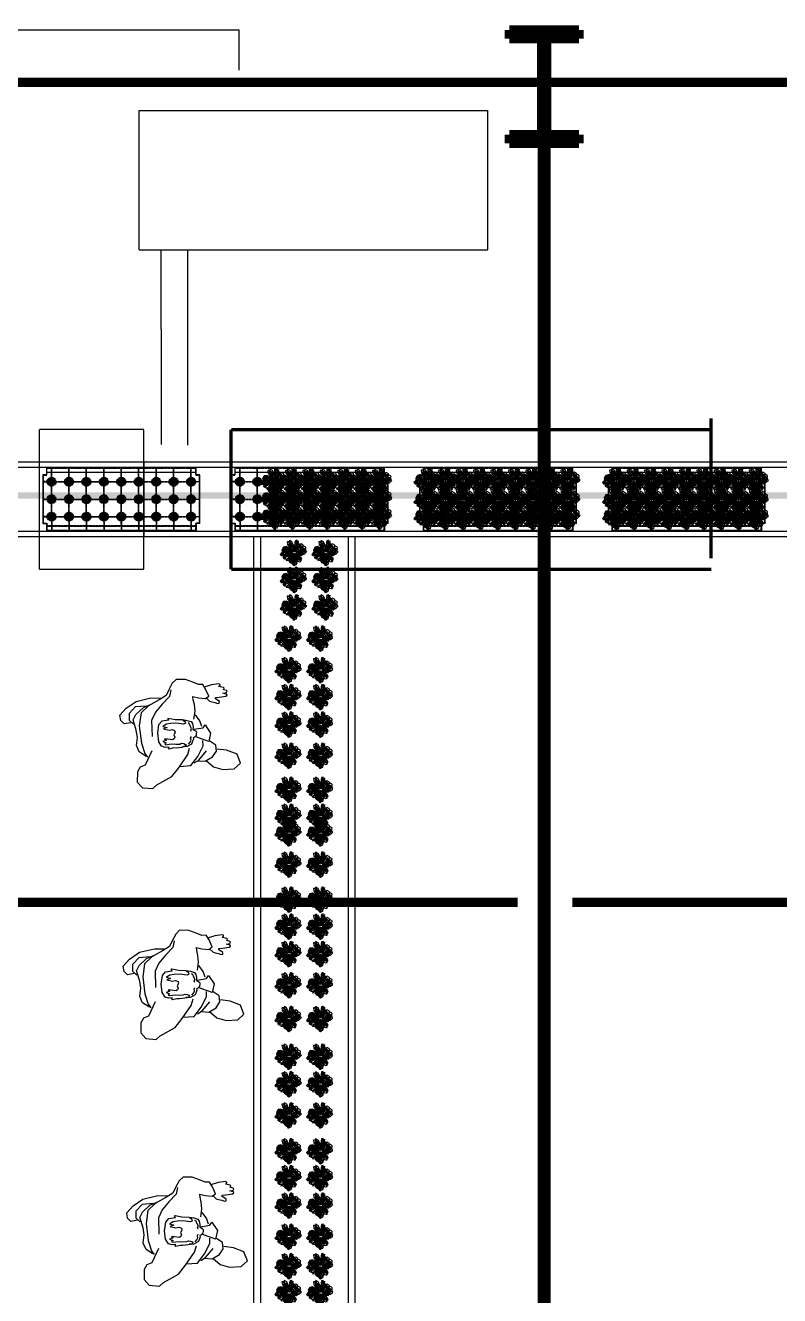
# Model space of a CAD drawing. Header units: inches. Extents: x 185496 to 352137, y 107182 to 179410.
# Drawn here: x 228380 to 232703, y 163168 to 170447 of the extents above; entities that cross this region are included whole.
import ezdxf

# ---------------------------------------------------------------- set-up
doc = ezdxf.new("R2010")
doc.units = ezdxf.units.IN
doc.header["$MEASUREMENT"] = 0
for name, pattern in [('CENTER', [2, 1.25, -0.25, 0.25, -0.25]), ('DASH', [0.35, 0.25, -0.1]), ('DASHED', [0.75, 0.5, -0.25])]:
    doc.linetypes.add(name, pattern=pattern)
for name, color, linetype in [('4虚线层', 6, 'DASHED'), ('5剖面线层', 2, 'Continuous'), ('A绿-1', 94, 'Continuous'), ('CSX', 3, 'Continuous'), ('DIM', 2, 'Continuous'), ('JIA', 40, 'Continuous'), ('PIPE-水景', 171, 'Continuous'), ('ZSX', 4, 'Continuous')]:
    doc.layers.add(name, color=color, linetype=linetype)

# ---------------------------------------------------------------- blocks, each defined once
blk = doc.blocks.new('生产区')
at = {"layer": 'CSX', "ltscale": 100, "const_width": 0.5, "elevation": 0}
blk.add_lwpolyline([(120629.381, 1573.426), (120629.381, 1448.76)], dxfattribs=at)
at = {"layer": 'DIM', "elevation": 0}
for points in [[(120591.048, 1577.76), (120617.714, 1577.76)], [(120617.714, 1577.76), (120617.714, 1576.224)]]:
    blk.add_lwpolyline(points, dxfattribs=at)
at = {"layer": 'ZSX', "const_width": 0.35, "elevation": 0}
for points in [[(120628.048, 1577.76), (120628.048, 1577.426)], [(120628.048, 1577.76), (120630.714, 1577.76)], [(120630.714, 1577.76), (120630.714, 1577.426)], [(120628.048, 1577.426), (120630.714, 1577.426)], [(120629.281, 1577.426), (120629.281, 1573.76)], [(120629.481, 1577.426), (120629.481, 1573.76)], [(120628.048, 1573.76), (120628.048, 1573.426)], [(120628.048, 1573.76), (120630.714, 1573.76)], [(120630.714, 1573.76), (120630.714, 1573.426)], [(120628.048, 1573.426), (120630.714, 1573.426)]]:
    blk.add_lwpolyline(points, dxfattribs=at)
at = {"layer": 'ZSX', "color": 0, "const_width": 0.35}
for points, elevation in [([(120331.564, 1575.76), (120727.041, 1575.76)], 0), ([(120580.659, 1544.43), (120628.361, 1544.43)], -1257.599), ([(120630.453, 1544.43), (120678.172, 1544.43)], -1257.599)]:
    blk.add_lwpolyline(points, dxfattribs=dict(at, elevation=elevation))
blk = doc.blocks.new('*U79')
at = {"color": 3, "linetype": 'DASH', "ltscale": 0.1}
blk.add_circle((0, 0), 25.5, dxfattribs=at)
blk = doc.blocks.new('*U80')
at = {"color": 0, "linetype": 'ByBlock', "lineweight": -2, "transparency": 16777216}
for p in [(0, 0), (100, 0), (200, 0), (0, -100), (100, -100), (200, -100), (0, -200), (100, -200), (200, -200), (0, -300), (100, -300), (200, -300), (0, -400), (100, -400), (200, -400), (0, -500), (100, -500), (200, -500), (0, -600), (100, -600), (200, -600), (0, -700), (100, -700), (200, -700), (0, -800), (100, -800), (200, -800)]:
    blk.add_blockref('*U79', p, dxfattribs=at)
blk = doc.blocks.new('*U81')
at = {"color": 3, "linetype": 'DASH', "ltscale": 0.05}
for p, q in [((-125.4, 1), (-177, 1)), ((-74.6, 1), (-25.4, 1)), ((25.4, 1), (74.6, 1)), ((125.4, 1), (177, 1)), ((-125.4, -1), (-177, -1)), ((-74.6, -1), (-25.4, -1)), ((25.4, -1), (74.6, -1)), ((125.4, -1), (177, -1))]:
    blk.add_line(p, q, dxfattribs=at)
blk = doc.blocks.new('*U82')
at = {"color": 0, "linetype": 'ByBlock', "lineweight": -2, "transparency": 16777216}
for p in [(0, 0), (0, -100), (0, -200), (0, -300), (0, -400), (0, -500), (0, -600), (0, -700), (0, -800)]:
    blk.add_blockref('*U81', p, dxfattribs=at)
blk = doc.blocks.new('*U83')
at = {"color": 3, "linetype": 'DASH', "ltscale": 0.1}
for p, q in [((-1, 24.6), (-1, -24.6)), ((1, 24.6), (1, -24.6))]:
    blk.add_line(p, q, dxfattribs=at)
blk = doc.blocks.new('*U84')
at = {"color": 0, "linetype": 'ByBlock', "lineweight": -2, "transparency": 16777216}
for p in [(0, 0), (100, 0), (200, 0), (0, -100), (100, -100), (200, -100), (0, -200), (100, -200), (200, -200), (0, -300), (100, -300), (200, -300), (0, -400), (100, -400), (200, -400), (0, -500), (100, -500), (200, -500), (0, -600), (100, -600), (200, -600), (0, -700), (100, -700), (200, -700)]:
    blk.add_blockref('*U83', p, dxfattribs=at)
blk = doc.blocks.new('*U85')
at = {"color": 1, "linetype": 'CENTER', "ltscale": 0.01}
for p, q in [((-25, 0), (25, 0)), ((0, 25.2), (0, -25.2))]:
    blk.add_line(p, q, dxfattribs=at)
at = {"lineweight": 30}
for radius in [23.5, 19, 16.5, 15]:
    blk.add_circle((0, 0), radius, dxfattribs=at)
blk = doc.blocks.new('*U86')
at = {"color": 0, "linetype": 'ByBlock', "lineweight": -2, "transparency": 16777216}
for p in [(0, 0), (100, 0), (200, 0), (0, -100), (100, -100), (200, -100), (0, -200), (100, -200), (200, -200), (0, -300), (100, -300), (200, -300), (0, -400), (100, -400), (200, -400), (0, -500), (100, -500), (200, -500), (0, -600), (100, -600), (200, -600), (0, -700), (100, -700), (200, -700), (0, -800), (100, -800), (200, -800)]:
    blk.add_blockref('*U85', p, dxfattribs=at)
blk = doc.blocks.new('332')
at = {"color": 1, "linetype": 'CENTER', "ltscale": 0.01}
blk.add_line((18854.8, 13622), (18854.8, 13597.2), dxfattribs=at)
blk.add_line((18854.8, 13334), (18854.8, 13620))
at = {"lineweight": 30}
for points in [[(19283.8, 13656), (18425.8, 13656), (18425.8, 13616), (18404.8, 13616), (18404.8, 13338)], [(19304.8, 13616), (19283.8, 13616), (19283.8, 13656)], [(19304.8, 13338), (19304.8, 13616)], [(18404.8, 13338), (18425.8, 13338), (18425.8, 13298)], [(19304.8, 13338), (19283.8, 13338), (19283.8, 13298)], [(18425.8, 13298), (19283.8, 13298)]]:
    blk.add_lwpolyline(points, dxfattribs=at)
at = {"color": 3, "linetype": 'DASH', "ltscale": 0.1}
for points in [[(18406.8, 13614), (18427.8, 13614), (18427.8, 13654)], [(18406.8, 13614), (18406.8, 13340)], [(18427.8, 13300), (19281.8, 13300), (19281.8, 13340), (19302.8, 13340), (19302.8, 13614), (19281.8, 13614), (19281.8, 13654)], [(18427.8, 13654), (19281.8, 13654), (19281.8, 13614), (19302.8, 13614), (19302.8, 13340), (19281.8, 13340), (19281.8, 13300)], [(18406.8, 13340), (18427.8, 13340), (18427.8, 13300)]]:
    blk.add_lwpolyline(points, dxfattribs=at)
at = {"color": 3, "linetype": 'DASH', "ltscale": 0.05}
for points in [[(18427.8, 13632.1), (19281.8, 13632.1)], [(19281.8, 13630.1), (18427.8, 13630.1)], [(18406.8, 13576), (18429.4, 13576), (18429.4, 13578), (18406.8, 13578)], [(19302.8, 13576), (19280.3, 13576), (19280.3, 13578), (19302.8, 13578)], [(18406.8, 13476), (18429.4, 13476), (18429.4, 13478), (18406.8, 13478)], [(19302.8, 13476), (19280.3, 13476), (19280.3, 13478), (19302.8, 13478)], [(18406.8, 13376), (18429.4, 13376), (18429.4, 13378), (18406.8, 13378)], [(19281.8, 13323.9), (18427.8, 13323.9)], [(18427.8, 13321.9), (19281.8, 13321.9)], [(19302.8, 13376), (19280.3, 13376), (19280.3, 13378), (19302.8, 13378)]]:
    blk.add_lwpolyline(points, dxfattribs=at)
at = {"rotation": 90}
for name, p in [('*U82', (18454.8, 13477)), ('*U80', (18454.8, 13377)), ('*U86', (18454.8, 13377)), ('*U84', (18504.8, 13377))]:
    blk.add_blockref(name, p, dxfattribs=at)
blk = doc.blocks.new('02PMAN07')
at = {"color": 0, "linetype": 'ByBlock'}
for points in [[(-6.25, 4.13), (-7.77, 7.31), (-8.91, 7.77), (-9.51, 8.83), (-9.59, 11.1), (-8.45, 12.39), (-6.1, 12.62), (-5.19, 11.78), (-1.78, 9.96), (-0.18, 7.99), (1.86, 5.04), (2.32, 3.6)], [(-0.03, 7.69), (2.55, 7.54), (4.14, 5.49), (5.35, 3.14), (5.35, 1.93)], [(3.3, 6.93), (4.37, 6.33), (6.11, 4.28)], [(4.14, 6.48), (5.81, 6.63), (7.48, 5.65), (8.39, 4.36), (8.23, 2.99), (6.87, 2.08)], [(6.03, 6.48), (7.63, 7.92), (9.75, 8.52), (12.33, 8.45), (13.77, 7.16), (13.01, 5.11), (10.66, 4.21), (8.54, 3.9)], [(-7.54, 5.34), (-9.06, 4.28), (-9.66, 2.84), (-9.44, 1.02), (-9.66, -0.57), (-10.35, -2.92), (-9.74, -4.13), (-8.07, -5.65), (-6.1, -6.48)], [(3.38, -2.92), (3.68, -4.66), (3.53, -6.18), (3.3, -7.31), (3.23, -7.99), (4.44, -7.69), (6.03, -7.54), (6.79, -8.07), (6.11, -9.66), (5.5, -10.72), (4.52, -10.72), (3.23, -11.25), (1.56, -11.86), (-0.49, -11.93), (-1.4, -11.1), (-2.23, -9.59), (-2.84, -8.3), (-4.43, -7.39), (-6.86, -6.02), (-8.53, -4.51), (-8.98, -1.55), (-8.53, 2.31), (-7.84, 4.66), (-7.24, 5.49)], [(0.87, -2.71), (1.27, -2.45), (1.48, -2.19), (1.34, -1.96), (1.03, -1.82), (0.5, -1.87), (-0.08, -1.99), (-0.85, -2.06), (-1.87, -2.01), (-2.85, -1.87), (-3.2, -1.64), (-3.66, -1.38), (-2.71, -1.1), (-3.53, -0.82), (-2.27, -0.5), (-1.55, -0.61), (-1.01, -0.4), (-0.92, 0.04), (-1.22, 0.59), (-1.01, 1.13), (-1.13, 1.5), (-1.5, 1.69), (-2.57, 1.55), (-3.29, 1.45), (-2.9, 1.76), (-3.73, 2.06), (-2.94, 2.34), (-3.29, 2.59), (-3.01, 2.76), (-2.29, 2.64), (-1.52, 2.62), (-0.8, 2.66), (0.1, 2.66), (0.52, 2.5), (1.03, 2.57), (1.43, 2.76), (1.52, 2.97), (1.27, 3.17), (0.71, 3.27)], [(-1.78, -9.59), (-2.08, -8.07), (-3.75, -6.4), (-5.27, -4.58), (-6.18, -2.77), (-6.1, 0.87)], [(2.06, 2.73), (2.45, 2.29), (2.66, 1.8), (2.57, 1.36), (2.76, 0.99)], [(3.3, -0.64), (5.43, -0.95), (5.88, -1.63), (7.1, 0.27), (6.64, 2.16), (4.37, 1.33), (3.83, 1.1)], [(-10.88, -2.31), (-12.4, -2.08), (-13.15, -2.84), (-13.31, -4.05), (-11.86, -5.57), (-9.59, -7.09), (-6.25, -7.84), (-4.13, -7.77)], [(-10.27, -1.93), (-11.18, -2.77), (-11.18, -4.43), (-9.74, -5.95), (-7.39, -6.1)], [(2.8, -0.15), (2.66, -0.43), (2.83, -0.82), (2.57, -1.29), (2.31, -1.96), (2.06, -2.08)], [(5.12, -1.25), (4.67, -2.54), (3.76, -3.9)], [(6.29, -7.6), (6.91, -6.94), (7.43, -6.74), (8.17, -6.58), (8.77, -6.34), (9.15, -6.44), (9.21, -6.8), (8.69, -7.18), (8.29, -7.44), (8.31, -7.72), (9.13, -7.78), (10.65, -7.98), (10.93, -8.22), (10.83, -8.46), (10.01, -8.68), (10.81, -8.83), (10.93, -9.13), (10.79, -9.27), (10.15, -9.47), (10.27, -9.79), (10.13, -9.95), (9.05, -10.17), (9.37, -10.45), (9.37, -10.67), (9.07, -10.81), (7.41, -10.61), (5.77, -10.09)]]:
    blk.add_lwpolyline(points, dxfattribs=at)
blk.add_lwpolyline([(3.87, 0.39), (3.85, 0.76), (3.62, 1.01), (3.34, 1.22), (3.15, 1.29), (3.18, 1.59), (3.01, 2.04), (2.78, 2.69), (1.78, 3.24), (1.03, 3.31), (0.45, 3.41), (-0.71, 3.55), (-1.32, 3.5), (-2.32, 3.76), (-2.55, 3.55), (-2.29, 3.31), (-3.18, 3.36), (-3.99, 3.08), (-4.64, 2.06), (-4.83, 0.13), (-4.53, -1.8), (-3.78, -2.61), (-2.29, -2.8), (-2.55, -3.03), (-2.41, -3.24), (-0.87, -2.92), (0.8, -2.85), (1.85, -2.66), (2.71, -2.4), (3.01, -1.94), (3.2, -1.2), (3.13, -0.57), (3.38, -0.45), (3.71, -0.27), (3.9, -0.06)], close=True, dxfattribs=at)
blk = doc.blocks.new('芭蕉')
at = {"layer": 'A绿-1', "color": 0, "linetype": 'Continuous'}
for p, q in [((-931, 550), (-1019, 427)), ((-1019, 427), (-1014, 327)), ((-1014, 327), (-722, 128)), ((-804, 505), (-1000, 381)), ((-725, 460), (-961, 355)), ((-830, 664), (-931, 550)), ((-483, 341), (-916, 509)), ((-601, 380), (-887, 263)), ((-594, 673), (-830, 664)), ((-538, 31), (-827, -16)), ((-479, 356), (-812, 205)), ((-789, 651), (-804, 505)), ((-493, -171), (-761, 15)), ((-711, 667), (-725, 460)), ((-722, 128), (-503, 82)), ((-351, 258), (-682, 174)), ((-618, 655), (-601, 380)), ((-473, 589), (-594, 673)), ((-394, -112), (-581, 23)), ((-572, 654), (-479, 356)), ((-268, -17), (-538, 31)), ((-503, 82), (-215, 20)), ((-245, 174), (-490, 114)), ((-58, 114), (-483, 341)), ((-244, 349), (-473, 589)), ((-271, -125), (-465, 16)), ((-399, 560), (-351, 258)), ((-234, -85), (-357, 12)), ((-259, 932), (-321, 767)), ((-321, 767), (-206, 515)), ((-155, 673), (-303, 764)), ((-199, 846), (-299, 903)), ((-70, 111), (-281, 47)), ((-231, 1084), (-259, 932)), ((-257, 392), (-245, 174)), ((-58, 161), (-244, 349)), ((-244, 31), (-160, -72)), ((-70, 501), (-240, 598)), ((-63, 676), (-231, 1084)), ((-215, 20), (-113, -3)), ((-206, 515), (-76, 235)), ((-173, 963), (-199, 846)), ((-108, 784), (-155, 673)), ((-20, 349), (-134, 392)), ((-100, 265), (-70, 111)), ((-76, 235), (-58, 161)), ((-26, 594), (-70, 501)), ((68, 410), (-63, 676)), ((48, 466), (-20, 349)), ((30, 74), (34, 227)), ((80, 81), (30, 74)), ((34, 227), (68, 410)), ((85, 236), (80, 81)), ((114, 495), (85, 236)), ((146, 190), (89, 300)), ((212, 300), (110, 434)), ((213, 888), (114, 495)), ((279, 439), (138, 598)), ((240, 206), (146, 190)), ((155, 133), (285, 490)), ((325, 609), (159, 723)), ((165, 4), (334, 101)), ((245, 46), (165, 4)), ((180, 80), (416, 428)), ((262, 154), (180, 80)), ((356, 744), (208, 895)), ((343, 293), (212, 300)), ((289, 1044), (213, 888)), ((490, 147), (245, 46)), ((1021, 24), (250, -35)), ((334, 101), (262, 154)), ((268, -49), (390, 111)), ((402, 862), (271, 1020)), ((452, 470), (279, 439)), ((285, 490), (399, 880)), ((423, 1059), (289, 1044)), ((507, 654), (325, 609)), ((354, -42), (527, 129)), ((535, 791), (356, 744)), ((399, 880), (443, 1070)), ((456, 918), (402, 862)), ((416, 428), (531, 728)), ((422, 987), (423, 1059)), ((457, 935), (422, 987)), ((554, 756), (457, 935)), ((820, 208), (490, 147)), ((507, -13), (631, 176)), ((531, 728), (554, 756)), ((635, -15), (784, 191)), ((777, 12), (921, 199)), ((943, -117), (777, 12)), ((1048, 148), (820, 208)), ((915, 15), (1010, 165)), ((1066, -64), (915, 15)), ((995, 27), (1042, 96)), ((1102, -58), (995, 27)), ((1042, 96), (1048, 148)), ((-972, -69), (-1033, -243)), ((-1033, -243), (-891, -356)), ((-1032, -233), (-645, -199)), ((-827, -16), (-972, -69)), ((-817, -215), (-962, -138)), ((-760, -180), (-950, -56)), ((-891, -356), (-767, -420)), ((-829, -380), (-760, -180)), ((-767, -420), (-395, -262)), ((-645, -199), (-133, -47)), ((-550, -631), (-435, -422)), ((-507, -679), (-550, -631)), ((-416, -637), (-546, -609)), ((-535, -334), (-394, -112)), ((-479, -794), (-507, -679)), ((-370, -510), (-504, -551)), ((-412, -811), (-479, -794)), ((-435, -422), (-314, -249)), ((-311, -356), (-429, -396)), ((-386, -737), (-416, -637)), ((-316, -567), (-412, -811)), ((-395, -262), (-175, -154)), ((-339, -619), (-370, -510)), ((-363, -204), (-234, -85)), ((-258, -233), (-349, -299)), ((-206, -400), (-318, -763)), ((-318, -763), (-259, -1041)), ((-130, -175), (-316, -567)), ((-314, -249), (-163, -155)), ((-270, -439), (-311, -356)), ((-23, -715), (-288, -881)), ((-160, -72), (-284, -258)), ((-113, -3), (-268, -17)), ((-19, -528), (-260, -709)), ((-259, -1041), (-186, -1076)), ((-212, -318), (-258, -233)), ((-53, -827), (-256, -988)), ((-38, -401), (-245, -527)), ((-175, -185), (-206, -400)), ((-10, -278), (-187, -364)), ((-186, -1076), (-66, -1002)), ((-175, -154), (-56, -59)), ((-56, -59), (-175, -185)), ((32, -138), (-133, -245)), ((35, -79), (-125, -204)), ((-113, -1002), (7, -16)), ((-66, -1002), (39, -1009)), ((85, -964), (-53, -827)), ((167, -536), (-38, -401)), ((129, -855), (-23, -715)), ((179, -678), (-19, -528)), ((168, -387), (-10, -278)), ((148, -261), (32, -138)), ((120, -144), (35, -79)), ((39, -1009), (139, -806)), ((143, -378), (93, -91)), ((93, -91), (177, -204)), ((121, -45), (392, -185)), ((139, -806), (182, -587)), ((182, -587), (143, -378)), ((177, -204), (343, -514)), ((263, -178), (179, -77)), ((227, -176), (198, -257)), ((288, -195), (227, -176)), ((259, -239), (233, -335)), ((321, -239), (259, -239)), ((447, -386), (263, -178)), ((328, -145), (268, -49)), ((325, -322), (277, -399)), ((410, -323), (325, -322)), ((359, -362), (326, -481)), ((343, -514), (476, -674)), ((495, -187), (354, -42)), ((459, -405), (359, -362)), ((392, -185), (743, -225)), ((429, -474), (409, -596)), ((503, -474), (429, -474)), ((622, -192), (446, -34)), ((529, -526), (447, -386)), ((502, -569), (450, -639)), ((476, -674), (568, -675)), ((542, -598), (502, -569)), ((727, -213), (507, -13)), ((568, -675), (529, -526)), ((834, -188), (635, -15)), ((743, -225), (847, -238)), ((847, -238), (1055, -109)), ((1055, -109), (1102, -58))]:
    blk.add_line(p, q, dxfattribs=at)
blk = doc.blocks.new('旅人蕉')
at = {"layer": 'A绿-1', "color": 0}
for p, q in [((-206, 1149), (-289, 1051)), ((-27, 998), (-206, 1149)), ((-206, 1149), (-206, 1149)), ((-1062, 231), (-1245, 99)), ((-1245, 99), (-1164, -11)), ((-1186, 105), (-935, 46)), ((-1120, -28), (-994, 60)), ((-966, 53), (-1088, -40)), ((-826, 275), (-1062, 231)), ((-1060, -51), (-937, 47)), ((-994, 60), (-1050, 234)), ((-1026, 238), (-966, 53)), ((-909, 48), (-1026, -63)), ((-937, 47), (-999, 243)), ((-966, 249), (-909, 48)), ((-935, 46), (-673, 61)), ((-904, -103), (-742, 57)), ((-718, 58), (-871, -110)), ((-530, 233), (-826, 275)), ((-742, 57), (-785, 269)), ((-757, 265), (-718, 58)), ((-673, 61), (-398, 63)), ((-653, -86), (-526, 62)), ((-488, 62), (-624, -81)), ((-526, 62), (-576, 240)), ((-549, 236), (-488, 62)), ((-329, 191), (-530, 233)), ((-430, 1072), (-440, 839)), ((-440, 839), (-284, 478)), ((-440, 838), (-296, 802)), ((-289, 1051), (-430, 1072)), ((-423, 799), (-280, 770)), ((-398, 63), (-226, 73)), ((-377, 694), (-206, 615)), ((-357, 646), (-186, 574)), ((-269, 249), (-329, 191)), ((-329, 191), (-213, 119)), ((-213, 119), (-329, 191)), ((-324, 571), (-161, 520)), ((-289, 1051), (-299, 809)), ((-299, 809), (-146, 489)), ((-296, 802), (-6, 920)), ((-284, 478), (-137, 177)), ((-280, 770), (2, 889)), ((-137, 177), (-269, 249)), ((-244, -9), (-209, 30)), ((-242, 393), (-98, 333)), ((-209, 30), (-170, -21)), ((-206, 615), (32, 778)), ((-186, 574), (43, 738)), ((-161, 520), (55, 691)), ((-146, 489), (-62, 218)), ((-98, 333), (79, 431)), ((-62, 218), (-4, 116)), ((70, 636), (-27, 998)), ((92, 120), (70, 636)), ((108, 93), (92, 120)), ((127, 123), (108, 93)), ((130, 205), (127, 123)), ((144, 284), (130, 205)), ((211, 451), (144, 284)), ((193, 309), (146, 92)), ((159, 321), (182, 257)), ((172, 114), (236, 276)), ((269, 237), (172, 114)), ((182, 257), (242, 285)), ((318, 576), (193, 309)), ((204, 433), (224, 374)), ((327, 706), (211, 451)), ((221, 474), (237, 403)), ((224, 374), (298, 388)), ((236, 276), (365, 509)), ((237, 403), (319, 426)), ((241, 518), (249, 429)), ((249, 429), (339, 462)), ((424, 40), (251, 6)), ((431, 477), (269, 237)), ((290, 624), (313, 564)), ((313, 564), (391, 567)), ((457, 850), (318, 576)), ((457, 850), (327, 706)), ((329, 708), (338, 615)), ((336, 336), (497, 83)), ((338, 615), (419, 629)), ((355, 364), (515, 94)), ((365, 509), (464, 728)), ((722, 218), (424, 40)), ((593, 658), (431, 477)), ((448, 497), (652, 176)), ((457, 850), (509, 988)), ((509, 988), (457, 850)), ((464, 728), (457, 850)), ((476, 528), (701, 205)), ((497, 83), (683, -6)), ((501, 555), (726, 223)), ((515, 94), (712, 11)), ((574, 636), (782, 302)), ((718, 686), (593, 658)), ((595, 658), (790, 312)), ((602, -54), (1051, 210)), ((652, 176), (848, 91)), ((701, 205), (883, 111)), ((890, 535), (718, 686)), ((876, 431), (722, 218)), ((726, 223), (911, 128)), ((782, 302), (983, 170)), ((790, 312), (1005, 183)), ((876, 431), (890, 535)), ((935, 431), (876, 431)), ((1025, 354), (935, 431)), ((1071, 288), (1025, 354)), ((1051, 210), (1071, 288)), ((-1164, -11), (-950, -92)), ((-950, -92), (-829, -120)), ((-829, -120), (-244, -9)), ((-395, -141), (-818, -521)), ((-818, -521), (-684, -523)), ((-695, -410), (-596, -429)), ((-684, -523), (-550, -572)), ((-663, -382), (-565, -403)), ((-642, -362), (-542, -374)), ((-596, -429), (-516, -537)), ((-565, -403), (-494, -515)), ((-563, -292), (-467, -294)), ((-550, -572), (-471, -492)), ((-542, -374), (-476, -496)), ((-524, -257), (-440, -267)), ((-471, -492), (-400, -345)), ((-467, -294), (-421, -388)), ((-348, -402), (-459, -728)), ((-459, -728), (-427, -807)), ((-457, -735), (-224, -689)), ((-454, -710), (-223, -670)), ((-450, -190), (-378, -212)), ((-440, -267), (-401, -349)), ((-427, -807), (-340, -889)), ((-423, -620), (-217, -599)), ((-419, -162), (-353, -188)), ((-413, -593), (-209, -574)), ((-402, -560), (-198, -539)), ((-400, -345), (-156, -139)), ((-221, -76), (-395, -141)), ((-378, -212), (-335, -290)), ((-378, -490), (-179, -481)), ((-353, -188), (-317, -275)), ((-351, -411), (-164, -435)), ((-219, -267), (-348, -402)), ((-340, -889), (-257, -898)), ((-281, -331), (-146, -380)), ((-264, -314), (-139, -360)), ((-257, -898), (-232, -846)), ((-233, -282), (-119, -314)), ((-232, -846), (-219, -607)), ((-232, -846), (-225, -911)), ((-225, -911), (-84, -900)), ((-224, -689), (-51, -815)), ((-223, -670), (-42, -789)), ((-170, -21), (-221, -76)), ((-221, -76), (-221, -76)), ((-127, -177), (-219, -267)), ((-219, -607), (-132, -336)), ((-217, -599), (-18, -725)), ((-209, -574), (-9, -701)), ((-198, -539), (1, -675)), ((-179, -481), (7, -650)), ((-164, -435), (16, -571)), ((-156, -139), (-100, -87)), ((-146, -380), (25, -494)), ((-139, -360), (28, -466)), ((-132, -336), (-37, -162)), ((-100, -87), (-127, -177)), ((-119, -314), (32, -428)), ((-84, -900), (6, -663)), ((6, -663), (46, -301)), ((34, -172), (39, -126)), ((46, -301), (34, -172)), ((39, -126), (87, -136)), ((87, -136), (96, -180)), ((96, -180), (115, -475)), ((102, -270), (172, -219)), ((105, -310), (182, -237)), ((112, -425), (221, -311)), ((115, -475), (180, -757)), ((130, -140), (243, -352)), ((141, -586), (265, -445)), ((163, -685), (281, -512)), ((172, -219), (275, -226)), ((174, -730), (289, -542)), ((180, -757), (309, -824)), ((182, -237), (293, -249)), ((506, -529), (203, -132)), ((203, -132), (287, -186)), ((221, -311), (388, -374)), ((231, -106), (400, -120)), ((434, -73), (240, -66)), ((240, -66), (434, -73)), ((243, -352), (296, -574)), ((265, -445), (501, -547)), ((281, -512), (480, -618)), ((287, -186), (399, -262)), ((289, -542), (475, -636)), ((296, -574), (379, -756)), ((309, -824), (431, -827)), ((379, -756), (431, -827)), ((466, -81), (398, -120)), ((398, -120), (429, -272)), ((399, -262), (601, -326)), ((400, -120), (572, -170)), ((431, -827), (479, -710)), ((434, -73), (602, -54)), ((618, -119), (434, -73)), ((473, -641), (506, -529)), ((479, -710), (473, -641)), ((513, -93), (475, -142)), ((475, -142), (480, -288)), ((567, -106), (506, -151)), ((506, -151), (511, -297)), ((622, -119), (540, -160)), ((540, -160), (557, -312)), ((572, -170), (622, -200)), ((601, -326), (696, -275)), ((705, -130), (618, -119)), ((622, -200), (704, -196)), ((658, -217), (622, -200)), ((696, -275), (658, -217)), ((704, -196), (705, -130))]:
    blk.add_line(p, q, dxfattribs=at)
blk = doc.blocks.new('RRR00')
at = {"layer": 'A绿-1', "xscale": 0.04199999998672865, "yscale": 0.04199999998672865, "zscale": 0.04199999998672865}
for name, p in [('旅人蕉', (676180.9, 55565.7)), ('芭蕉', (676180.4, 55565.6))]:
    blk.add_blockref(name, p, dxfattribs=at)
blk = doc.blocks.new('A')
blk.add_blockref('332', (2010, 0))
at = {"layer": 'PIPE-水景', "color": 0, "xscale": 1.560000000013003, "yscale": 1.560000000013003, "zscale": 1.560000000013003, "rotation": 10.00000000020179}
for p in [(-1003301.1, -254957, -269000), (-1003201.1, -254957, -269000), (-1003101.1, -254957, -269000), (-1003001.1, -254957, -269000), (-1002901.1, -254957, -269000), (-1002801.1, -254957, -269000), (-1002701.1, -254957, -269000), (-1002601.1, -254957, -269000), (-1002501.1, -254957, -269000), (-1003301.1, -255068.5, -269000), (-1003201.1, -255068.5, -269000), (-1003101.1, -255068.5, -269000), (-1003001.1, -255068.5, -269000), (-1002901.1, -255068.5, -269000), (-1002801.1, -255068.5, -269000), (-1002701.1, -255068.5, -269000), (-1002601.1, -255068.5, -269000), (-1002501.1, -255068.5, -269000), (-1003301.1, -255162.5, -269000), (-1003201.1, -255162.5, -269000), (-1003101.1, -255162.5, -269000), (-1003001.1, -255162.5, -269000), (-1002901.1, -255162.5, -269000), (-1002801.1, -255162.5, -269000), (-1002701.1, -255162.5, -269000), (-1002601.1, -255162.5, -269000), (-1002501.1, -255162.5, -269000)]:
    blk.add_blockref('RRR00', p, dxfattribs=at)
blk = doc.blocks.new('222')
at = {"color": 1, "linetype": 'CENTER', "ltscale": 0.01}
for p, q in [((35019.8, 25418.5), (35067.1, 25418.5)), ((35043.5, 25442.8), (35043.5, 25394.2))]:
    blk.add_line(p, q, dxfattribs=at)
at = {"lineweight": 30}
for points in [[(35032.5, 25417.5), (35032.5, 25419.5), (35040, 25419.5), (35040, 25417.5)], [(35037.8, 25422.7), (35035, 25425.6), (35036.4, 25427), (35039.2, 25424.2)], [(35039.2, 25412.8), (35036.4, 25410), (35035, 25411.4), (35037.8, 25414.2)], [(35042.5, 25429.5), (35044.5, 25429.5), (35044.5, 25422), (35042.5, 25422)], [(35044.5, 25407.4), (35042.5, 25407.4), (35042.5, 25415), (35044.5, 25415)], [(35054.5, 25419.5), (35054.5, 25417.5), (35047, 25417.5), (35047, 25419.5)], [(35047.7, 25424.2), (35050.6, 25427), (35052, 25425.6), (35049.2, 25422.7)], [(35049.2, 25414.2), (35052, 25411.4), (35050.6, 25410), (35047.7, 25412.8)]]:
    blk.add_lwpolyline(points, close=True, dxfattribs=at)
for radius in [22.3, 20.6, 18.8, 18.5, 15.8, 11.6]:
    blk.add_circle((35043.5, 25418.5), radius, dxfattribs=at)
for start, end in [(141.95214, 173.04786), (186.95214, 218.04786), (96.95214, 128.04786), (231.95214, 263.04786), (51.95214, 83.04786), (276.95214, 308.04786), (6.95214, 38.04786), (321.95214, 353.04786)]:
    blk.add_arc((35043.5, 25418.5), 8.26, start, end, dxfattribs=at)

msp = doc.modelspace()

# ---------------------------------------------------------------- hatches: boundary and pattern name
at = {"layer": '4虚线层'}
h = msp.add_hatch(color=3, dxfattribs=at)
h.dxf.hatch_style = 1
h.paths.add_polyline_path([(219119.77, 167770.6), (235059.82, 167770.6), (235059.82, 167735.6), (219119.77, 167735.6)])

# ---------------------------------------------------------------- linework, layer by layer
for p, q in [((229031.41, 169310.15, 276290.76), (229031.41, 169514.57, 276290.76)), ((220059.68, 167945.85, 276290.76), (235059.82, 167945.85, 276290.76)), ((229059.82, 167517.85, 276290.76), (229059.82, 167943.85, 276290.76)), ((220059.68, 167915.85, 276290.76), (235059.82, 167915.85, 276290.76)), ((220059.68, 167547.85, 276290.76), (235059.82, 167547.85, 276290.76)), ((220059.68, 167517.85, 276290.76), (235059.82, 167517.85, 276290.76)), ((229689.32, 162517.85, 276290.76), (229689.32, 167517.85, 276290.76)), ((229729.32, 162517.85, 276290.76), (229729.32, 167517.85, 276290.76)), ((230229.32, 167517.85, 276290.76), (230229.32, 162517.85, 276290.76)), ((230269.32, 162517.85, 276290.76), (230269.32, 167517.85, 276290.76))]:
    msp.add_line(p, q)
at = {"layer": '4虚线层', "lineweight": 70}
for p, q in [((232309.76, 168193.88, 276290.76), (232309.76, 167393.88, 276290.76)), ((229559.82, 168131.85, 276290.76), (232309.82, 168131.85, 276290.76)), ((229559.82, 167331.85, 276290.76), (229559.82, 168131.85, 276290.76)), ((229559.82, 167331.85, 276290.76), (232309.82, 167331.85, 276290.76))]:
    msp.add_line(p, q, dxfattribs=at)
at = {"layer": '4虚线层'}
for p, q in [((229059.67, 168131.85, 276290.76), (228460.02, 168131.85, 276290.76)), ((228460.02, 167331.85, 276290.76), (228460.02, 168131.85, 276290.76)), ((229059.67, 167331.85, 276290.76), (229059.67, 168131.85, 276290.76)), ((228460.02, 167331.85, 276290.76), (229059.67, 167331.85, 276290.76))]:
    msp.add_line(p, q, dxfattribs=at)
at = {"layer": '5剖面线层'}
for p, q in [((229031.41, 169960.35, 276290.76), (231031.41, 169960.35, 276290.76)), ((229031.41, 169160.35, 276290.76), (229031.41, 169960.35, 276290.76)), ((231031.41, 169160.35, 276290.76), (231031.41, 169960.35, 276290.76)), ((229031.41, 169160.35, 276290.76), (231031.41, 169160.35, 276290.76))]:
    msp.add_line(p, q, dxfattribs=at)
at = {"layer": 'JIA', "linetype": 'DASHED'}
for p, q in [((229160, 168044.53, 276290.76), (229158.47, 169162.35, 276290.76)), ((229308.47, 169162.35, 276290.76), (229308.45, 168040.93, 276290.76))]:
    msp.add_line(p, q, dxfattribs=at)

# ---------------------------------------------------------------- block references
for name, p in [('332', (210074.98, 154254.85, 276290.76)), ('332', (211154.98, 154254.85, 276290.76)), ('A', (210224.94, 154254.85, 276290.76)), ('A', (211304.94, 154254.85, 276290.76))]:
    msp.add_blockref(name, p)
at = {"layer": '4虚线层'}
for p in [(193486.34, 142413.38, 276290.76), (193586.34, 142413.38, 276290.76), (193686.34, 142413.38, 276290.76), (193786.34, 142413.38, 276290.76), (193886.34, 142413.38, 276290.76), (193986.34, 142413.38, 276290.76), (194086.34, 142413.38, 276290.76), (194186.34, 142413.38, 276290.76), (194286.34, 142413.38, 276290.76), (194566.34, 142413.38, 276290.76), (194666.34, 142413.38, 276290.76), (193486.34, 142313.38, 276290.76), (193586.34, 142313.38, 276290.76), (193686.34, 142313.38, 276290.76), (193786.34, 142313.38, 276290.76), (193886.34, 142313.38, 276290.76), (193986.34, 142313.38, 276290.76), (194086.34, 142313.38, 276290.76), (194186.34, 142313.38, 276290.76), (194286.34, 142313.38, 276290.76), (194566.34, 142313.38, 276290.76), (194666.34, 142313.38, 276290.76), (193486.34, 142213.38, 276290.76), (193586.34, 142213.38, 276290.76), (193686.34, 142213.38, 276290.76), (193786.34, 142213.38, 276290.76), (193886.34, 142213.38, 276290.76), (193986.34, 142213.38, 276290.76), (194086.34, 142213.38, 276290.76), (194186.34, 142213.38, 276290.76), (194286.34, 142213.38, 276290.76), (194566.34, 142213.38, 276290.76), (194666.34, 142213.38, 276290.76)]:
    msp.add_blockref('222', p, dxfattribs=at)
at = {"layer": 'DIM', "xscale": 150, "yscale": 150, "zscale": 150}
msp.add_blockref('生产区', (-17863053.45, -66243.05, 276290.76), dxfattribs=at)
at = {"layer": 'JIA', "color": 1, "xscale": -25.40000000002329, "yscale": 25.40000000002329, "zscale": 25.4, "rotation": 180.7762316967631}
for p in [(229261.22, 166396.25, 276290.76), (229280.71, 164958.37, 276290.76), (229299.86, 163544.66, 276290.76)]:
    msp.add_blockref('02PMAN07', p, dxfattribs=at)
at = {"layer": 'PIPE-水景', "color": 0, "yscale": 1.559999999997672, "zscale": 1.559999999997672}
for p, xscale, rotation in [((-793954.63, -100705.18, 7290.76), 1.560000000013003, 10.00000000020179), ((-793854.63, -100705.18, 7290.76), 1.560000000013003, 10.00000000020179), ((-793754.63, -100705.18, 7290.76), 1.560000000013003, 10.00000000020179), ((-793654.63, -100705.18, 7290.76), 1.560000000013003, 10.00000000020179), ((-793554.63, -100705.18, 7290.76), 1.560000000013003, 10.00000000020179), ((-793454.63, -100705.18, 7290.76), 1.560000000013003, 10.00000000020179), ((-793354.63, -100705.18, 7290.76), 1.560000000013003, 10.00000000020179), ((-793954.63, -100805.18, 7290.76), 1.560000000013003, 10.00000000020179), ((-793854.63, -100805.18, 7290.76), 1.560000000013003, 10.00000000020179), ((-793754.63, -100805.18, 7290.76), 1.560000000013003, 10.00000000020179), ((-793654.63, -100805.18, 7290.76), 1.560000000013003, 10.00000000020179), ((-793554.63, -100805.18, 7290.76), 1.560000000013003, 10.00000000020179), ((-793454.63, -100805.18, 7290.76), 1.560000000013003, 10.00000000020179), ((-793354.63, -100805.18, 7290.76), 1.560000000013003, 10.00000000020179), ((-793954.63, -100905.18, 7290.76), 1.560000000013003, 10.00000000020179), ((-793854.63, -100905.18, 7290.76), 1.560000000013003, 10.00000000020179), ((-793754.63, -100905.18, 7290.76), 1.560000000013003, 10.00000000020179), ((-793654.63, -100905.18, 7290.76), 1.560000000013003, 10.00000000020179), ((-793554.63, -100905.18, 7290.76), 1.560000000013003, 10.00000000020179), ((-793454.63, -100905.18, 7290.76), 1.560000000013003, 10.00000000020179), ((-793354.63, -100905.18, 7290.76), 1.560000000013003, 10.00000000020179), ((-793843.36, -101113.46, 276290.76), 1.560000000013003, 10.00000000020179), ((-793662.07, -101113.46, 276290.76), 1.560000000013003, 10.00000000020179), ((-793843.36, -101267.83, 276290.76), 1.560000000013003, 10.00000000020179), ((-793662.07, -101267.83, 276290.76), 1.560000000013003, 10.00000000020179), ((-793843.36, -101425.23, 276290.76), 1.560000000013003, 10.00000000020179), ((-793662.07, -101425.23, 276290.76), 1.560000000013003, 10.00000000020179), ((-793873.86, -101604.01, 276290.76), 1.560000000013004, 10.00000000020174), ((-793692.57, -101604.01, 276290.76), 1.560000000013004, 10.00000000020174), ((-793873.86, -101784.92, 276290.76), 1.560000000013004, 10.00000000020174), ((-793692.57, -101784.92, 276290.76), 1.560000000013004, 10.00000000020174), ((-793873.86, -101939.3, 276290.76), 1.560000000013004, 10.00000000020174), ((-793692.57, -101939.3, 276290.76), 1.560000000013004, 10.00000000020174), ((-793873.86, -102096.7, 276290.76), 1.560000000013004, 10.00000000020174), ((-793692.57, -102096.7, 276290.76), 1.560000000013004, 10.00000000020174), ((-793873.86, -102275.47, 276290.76), 1.560000000013004, 10.00000000020174), ((-793692.57, -102275.47, 276290.76), 1.560000000013004, 10.00000000020174), ((-793873.86, -102470.65, 276290.76), 1.560000000013004, 10.00000000020174), ((-793692.57, -102470.65, 276290.76), 1.560000000013004, 10.00000000020174), ((-793873.86, -102625.02, 276290.76), 1.560000000013004, 10.00000000020174), ((-793692.57, -102625.02, 276290.76), 1.560000000013004, 10.00000000020174), ((-793873.93, -102720.39, 276290.76), 1.560000000013004, 10.00000000020174), ((-793692.64, -102720.39, 276290.76), 1.560000000013004, 10.00000000020174), ((-793873.93, -102899.16, 276290.76), 1.560000000013004, 10.00000000020174), ((-793692.64, -102899.16, 276290.76), 1.560000000013004, 10.00000000020174), ((-793873.93, -103100.2, 276290.76), 1.560000000013004, 10.00000000020174), ((-793692.64, -103100.2, 276290.76), 1.560000000013004, 10.00000000020174), ((-793873.93, -103254.58, 276290.76), 1.560000000013004, 10.00000000020174), ((-793692.64, -103254.58, 276290.76), 1.560000000013004, 10.00000000020174), ((-793873.93, -103411.98, 276290.76), 1.560000000013004, 10.00000000020174), ((-793692.64, -103411.98, 276290.76), 1.560000000013004, 10.00000000020174), ((-793873.93, -103590.75, 276290.76), 1.560000000013004, 10.00000000020174), ((-793692.64, -103590.75, 276290.76), 1.560000000013004, 10.00000000020174), ((-793873.93, -103783.95, 276290.76), 1.560000000013004, 10.00000000020174), ((-793692.64, -103783.95, 276290.76), 1.560000000013004, 10.00000000020174), ((-793873.86, -104000.36, 276290.76), 1.560000000013004, 10.00000000020174), ((-793692.57, -104000.36, 276290.76), 1.560000000013004, 10.00000000020174), ((-793873.86, -104157.76, 276290.76), 1.560000000013004, 10.00000000020174), ((-793692.57, -104157.76, 276290.76), 1.560000000013004, 10.00000000020174), ((-793873.86, -104336.53, 276290.76), 1.560000000013004, 10.00000000020174), ((-793692.57, -104336.53, 276290.76), 1.560000000013004, 10.00000000020174), ((-793873.86, -104541.85, 276290.76), 1.560000000013004, 10.00000000020174), ((-793692.57, -104541.85, 276290.76), 1.560000000013004, 10.00000000020174), ((-793873.86, -104696.23, 276290.76), 1.560000000013004, 10.00000000020174), ((-793692.57, -104696.23, 276290.76), 1.560000000013004, 10.00000000020174), ((-793873.86, -104853.63, 276290.76), 1.560000000013004, 10.00000000020174), ((-793692.57, -104853.63, 276290.76), 1.560000000013004, 10.00000000020174), ((-793873.86, -105032.4, 276290.76), 1.560000000013004, 10.00000000020174), ((-793692.57, -105032.4, 276290.76), 1.560000000013004, 10.00000000020174), ((-793873.86, -105200.74, 276290.76), 1.560000000013004, 10.00000000020174), ((-793692.57, -105200.74, 276290.76), 1.560000000013004, 10.00000000020174), ((-793873.86, -105355.12, 276290.76), 1.560000000013004, 10.00000000020174), ((-793692.57, -105355.12, 276290.76), 1.560000000013004, 10.00000000020174)]:
    msp.add_blockref('RRR00', p, dxfattribs=dict(at, xscale=xscale, rotation=rotation))

doc.saveas('drawing.dxf')
